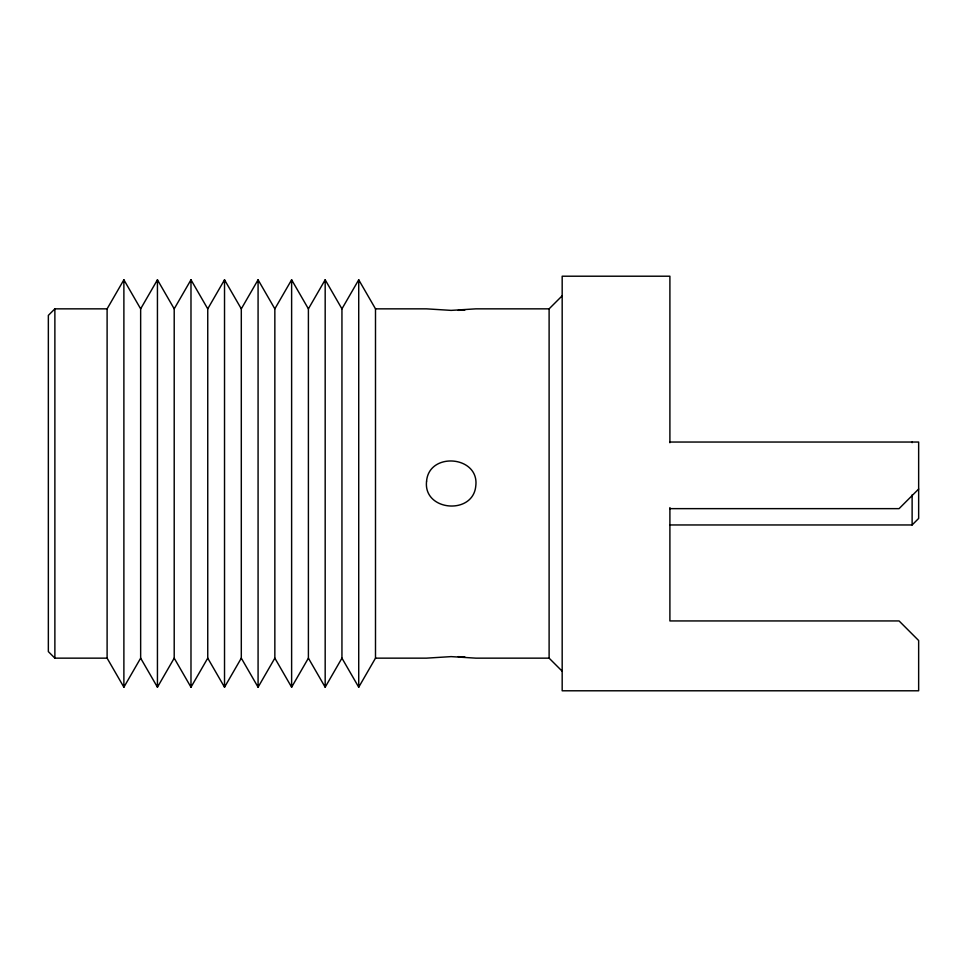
<?xml version="1.0" encoding="UTF-8"?>
<svg xmlns="http://www.w3.org/2000/svg" width="967" height="967" viewBox="0 0 967 967"><rect width="100%" height="100%" fill="white"/><g stroke="black" fill="none" stroke-linecap="round" stroke-linejoin="round"><path stroke-width="1.45" d="M107.107 308.848L123.885 279.801L140.65 308.848L140.65 658.152L123.885 687.199L107.107 658.152L107.107 308.848L54.877 308.848L48.35 315.387L48.35 651.613L54.877 658.152L107.107 658.152M140.65 308.848L157.44 279.801L174.205 308.848L174.205 658.152L190.982 687.199L207.748 658.152L207.748 308.848L224.525 279.801L241.303 308.848L241.303 658.152L258.08 687.199L274.846 658.152L274.846 308.848L291.623 279.801L308.4 308.848L308.4 658.152L291.623 687.199L274.846 658.152M174.205 308.848L190.982 279.801L207.748 308.848M241.303 308.848L258.08 279.801L274.846 308.848M308.4 308.848L325.178 279.801L341.943 308.848L341.943 658.152L325.178 687.199L308.4 658.152M341.943 308.848L358.721 279.801L375.498 308.848L375.498 658.152L358.721 687.199L341.943 658.152M140.65 658.152L157.44 687.199L174.205 658.152M207.748 658.152L224.525 687.199L241.303 658.152M562.178 671.207L549.111 658.152L549.111 308.848L562.178 295.793M918.65 489.048L899.068 508.642L669.901 508.642M669.732 524.96L912.123 524.96L918.65 518.433L918.65 442.04L669.901 442.04M375.498 308.848L426.447 308.848L451.178 310.383L475.921 308.848L549.111 308.848M375.498 658.152L426.447 658.152L451.178 656.617L475.921 658.152L549.111 658.152M912.123 442.04L912.123 442.668M912.123 494.886L912.123 524.96M669.901 442.729L669.901 276.211L562.178 276.211L562.178 690.789L918.65 690.789L918.65 640.517L899.068 620.935L669.901 620.935L669.901 507.59M358.721 279.801L358.721 687.199M325.178 279.801L325.178 687.199M291.623 279.801L291.623 687.199M258.08 279.801L258.08 687.199M224.525 279.801L224.525 687.199M190.982 279.801L190.982 687.199M157.44 279.801L157.44 687.199M123.885 279.801L123.885 687.199M54.877 308.848L54.877 658.152M464.897 309.996A25.577 2.647 -0.4 0 1 458.261 310.334M458.261 656.666A25.577 2.647 0.4 0 1 464.897 657.004M426.58 481.167C422.893 511.168 473.274 515.556 475.788 485.845C479.487 455.832 429.07 451.444 426.58 481.167"/></g></svg>
